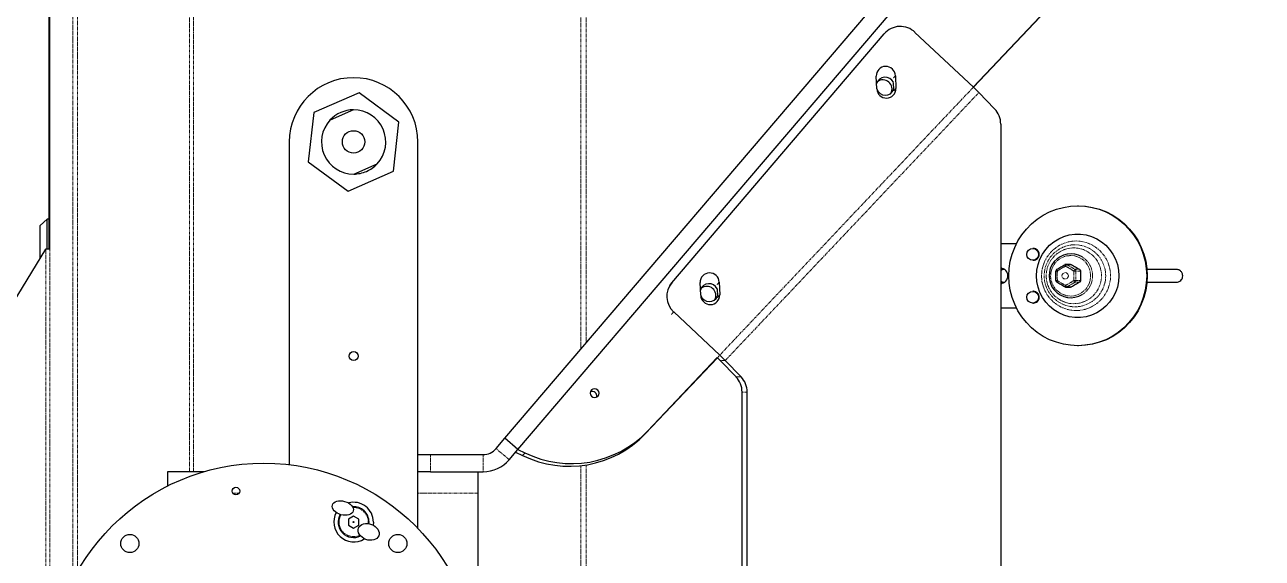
# Model space of a CAD drawing. Header units: millimetres. Extents: x -18594 to 273470, y -238787 to 48452.
# Drawn here: x 141058 to 141635, y -33115 to -32866 of the extents above; entities that cross this region are included whole.
import ezdxf

# ---------------------------------------------------------------- set-up
doc = ezdxf.new("R2010")
doc.units = ezdxf.units.MM
doc.linetypes.add('Xref AGV layout$0$PHANTOM', pattern=[2.5, 1.25, -0.25, 0.25, -0.25, 0.25, -0.25])
doc.layers.add('AM_BOR', color=4, linetype='Continuous', lineweight=25)

# ---------------------------------------------------------------- blocks, each defined once
blk = doc.blocks.new('Xref AGV layout$0$A$C343F789C')
at = {"color": 7, "linetype": 'Continuous', "lineweight": 25}
for p, q in [((3258.52, 887.56), (3258.52, 1404.2)), ((3376.8, 1279.1), (3376.8, 1012.67)), ((3379.15, 1279.1), (3379.15, 1012.67)), ((3502.17, 1231.88), (3502.17, 1059.88)), ((3530.31, 1076.34), (3530.31, 895.88)), ((3551.06, 1073.38), (3551.17, 1074.79)), ((3553.15, 1074.1), (3553.11, 1073.38)), ((3560.31, 1076.15), (3557.91, 1074.77)), ((3557.91, 1074.77), (3557.91, 1072)), ((3562.71, 1074.77), (3560.31, 1076.15)), ((3562.71, 1072), (3562.71, 1074.77)), ((3557.91, 1072), (3560.31, 1070.61)), ((3560.31, 1070.61), (3562.71, 1072)), ((3502.17, 1059.88), (3502.17, 1049.88)), ((3647.16, 1049.88), (3647.16, 1056.58)), ((3524.4, 1049.88), (3499.94, 1049.88)), ((3524.4, 1049.88), (3530.31, 1049.88)), ((3590.31, 895.88), (3590.31, 1046.59)), ((3630.17, 1049.88), (3647.16, 1049.88)), ((3483.67, 1039.46), (3098.64, 587.68)), ((3483.67, 1039.46), (3480.43, 1041.02)), ((3484.74, 1040.72), (3481.5, 1042.28)), ((3487.76, 1044.26), (3483.67, 1039.46)), ((3483.67, 1039.46), (3489.76, 1034.27)), ((3493.85, 1039.07), (3489.76, 1034.27)), ((3524.4, 1041.88), (3499.94, 1041.88)), ((3530.31, 1041.88), (3524.4, 1041.88)), ((3489.76, 1034.27), (3104.73, 582.49)), ((3424.29, 1032.18), (3390.68, 996.63)), ((3423.22, 1030.93), (3390.7, 996.54)), ((3379.64, 1005.55), (3387, 997.94)), ((3381.98, 1005.55), (3389.34, 997.94)), ((3389.57, 995.41), (3411.05, 975.21)), ((3390.63, 996.68), (3390.74, 996.58)), ((3222.62, 991.03), (3222.35, 991.03)), ((3704.02, 945.88), (3723.6, 978.13)), ((3243.57, 971.13), (3243.31, 971.13)), ((3258.52, 973.38), (3251.2, 973.38)), ((3243.31, 965.63), (3243.57, 965.63)), ((3389.82, 961.35), (3389.54, 967.27)), ((3390.79, 964.48), (3390.62, 967.92)), ((3398.45, 967.5), (3398.73, 961.58)), ((3228.11, 963.71), (3226, 963.71)), ((3232.32, 961.41), (3232.3, 961.41)), ((3232.81, 960.56), (3232.79, 960.55)), ((3411.94, 961.61), (3312.84, 845.34)), ((3412, 961.68), (3413.01, 962.9)), ((3226, 953.05), (3228.11, 953.05)), ((3232.3, 955.35), (3232.32, 955.36)), ((3232.79, 956.22), (3232.81, 956.21)), ((3243.57, 951.13), (3243.31, 951.13)), ((3706.47, 949.92), (3706.47, 934.88)), ((3243.31, 945.63), (3243.57, 945.63)), ((3258.52, 943.38), (3251.2, 943.38)), ((3701.96, 945.88), (3701.96, 762.6)), ((3701.96, 945.88), (3703.91, 945.88)), ((3702.17, 945.88), (3702.17, 762.61)), ((3702.47, 781.76), (3702.47, 945.88)), ((3703.17, 945.88), (3703.17, 931.88)), ((3704.02, 945.88), (3703.91, 945.88)), ((3702.47, 931.88), (3703.17, 931.88)), ((3703.17, 931.88), (3706.47, 934.88)), ((3222.35, 925.73), (3222.62, 925.73)), ((3562.85, 918.84), (3541.7, 909.56)), ((3581.46, 905.16), (3562.85, 918.84)), ((3541.7, 909.56), (3539.16, 886.61)), ((3560.28, 910.88), (3549.3, 906.07)), ((3578.92, 882.21), (3581.46, 905.16)), ((3539.16, 886.61), (3557.77, 872.93)), ((3560.34, 880.88), (3571.32, 885.7)), ((3268.72, 872.84), (3261.36, 880.45)), ((3557.77, 872.93), (3578.92, 882.21)), ((3308.63, 868.08), (3308.47, 871.52)), ((3271.33, 870.27), (3118.9, 709.06)), ((3271.26, 870.33), (3119.97, 710.32)), ((3298.51, 844.71), (3271.29, 870.31)), ((3307.66, 864.95), (3307.38, 870.87)), ((3316.29, 871.1), (3316.57, 865.18))]:
    blk.add_line(p, q, dxfattribs=at)
at = {"color": 8, "linetype": 'Xref AGV layout$0$PHANTOM', "lineweight": 18}
for p, q in [((3703.91, 945.88), (3703.91, 1345.88)), ((3451.83, 1046.68), (3451.83, 1245.09)), ((3454.32, 1047.01), (3454.32, 1244.76)), ((3701.96, 1139.42), (3701.96, 945.88)), ((3691.28, 762.35), (3691.28, 1100.51)), ((3689.05, 762.48), (3689.05, 1096.37)), ((3502.17, 1059.88), (3530.31, 1059.88)), ((3613.73, 1059.88), (3616.6, 1059.88)), ((3499.94, 1041.88), (3499.94, 1049.88)), ((3524.4, 1041.88), (3524.4, 1049.88)), ((3635.03, 765.49), (3635.03, 1049.88)), ((3636.82, 765.37), (3636.82, 1049.88)), ((3481.5, 1042.28), (3480.43, 1041.02)), ((3487.76, 1044.26), (3493.85, 1039.07)), ((3424.29, 1032.18), (3423.22, 1030.93)), ((3376.8, 1012.67), (3379.15, 1012.67)), ((3381.98, 1005.55), (3379.64, 1005.55)), ((3387, 997.94), (3268.72, 872.84)), ((3271.29, 870.31), (3389.57, 995.41)), ((3387, 997.94), (3389.34, 997.94)), ((3390.63, 996.68), (3389.57, 995.41)), ((3454.32, 505.38), (3454.32, 992.69)), ((3451.83, 505.38), (3451.83, 989.76)), ((3411.05, 975.21), (3412.07, 976.43)), ((3389.54, 967.27), (3390.56, 968.49)), ((3223.43, 960.55), (3221.33, 960.55)), ((3221.82, 961.41), (3223.93, 961.41)), ((3227.62, 963.58), (3225.51, 963.58)), ((3389.82, 961.35), (3390.84, 962.57)), ((3221.33, 956.22), (3223.43, 956.22)), ((3223.93, 955.35), (3221.82, 955.35)), ((3225.51, 953.19), (3227.62, 953.19)), ((3307.38, 870.87), (3308.4, 872.09)), ((3307.66, 864.95), (3308.68, 866.16))]:
    blk.add_line(p, q, dxfattribs=at)
at = {"color": 7, "linetype": 'Continuous', "lineweight": 25, "flags": 128}
for points in [[(3447.91, 1015.26), (3447.12, 1015.12), (3446.44, 1014.69), (3445.99, 1014.02), (3445.83, 1013.23), (3445.99, 1012.44), (3446.44, 1011.75), (3447.12, 1011.29), (3447.91, 1011.11), (3448.71, 1011.25), (3449.38, 1011.69), (3449.84, 1012.35), (3449.99, 1013.14), (3449.84, 1013.94), (3449.38, 1014.62), (3448.71, 1015.09), (3447.91, 1015.26)], [(3222.35, 925.73), (3218.99, 925.91), (3215.66, 926.45), (3212.41, 927.33), (3209.27, 928.56), (3206.27, 930.11), (3203.44, 931.97), (3200.82, 934.12), (3198.44, 936.54), (3196.32, 939.19), (3194.49, 942.06), (3192.96, 945.1), (3191.76, 948.29), (3190.88, 951.59), (3190.36, 954.97), (3190.18, 958.38), (3190.36, 961.8), (3190.88, 965.17), (3191.76, 968.47), (3192.96, 971.66), (3194.49, 974.71), (3196.32, 977.57), (3198.44, 980.23), (3200.82, 982.65), (3203.44, 984.8), (3206.27, 986.66), (3209.27, 988.21), (3212.41, 989.43), (3215.66, 990.32), (3218.99, 990.85), (3222.35, 991.03)], [(3254.79, 958.38), (3254.61, 954.97), (3254.09, 951.59), (3253.22, 948.29), (3252.01, 945.1), (3250.48, 942.06), (3248.65, 939.19), (3246.53, 936.54), (3244.15, 934.12), (3241.53, 931.97), (3238.71, 930.11), (3235.71, 928.56), (3232.56, 927.33), (3229.31, 926.45), (3225.99, 925.91), (3222.62, 925.73), (3219.26, 925.91), (3215.93, 926.45), (3212.68, 927.33), (3209.54, 928.56), (3206.54, 930.11), (3203.71, 931.97), (3201.1, 934.12), (3198.72, 936.54), (3196.6, 939.19), (3194.76, 942.06), (3193.24, 945.1), (3192.03, 948.29), (3191.16, 951.59), (3190.63, 954.97), (3190.45, 958.38), (3190.63, 961.8), (3191.16, 965.17), (3192.03, 968.47), (3193.24, 971.66), (3194.76, 974.71), (3196.6, 977.57), (3198.72, 980.23), (3201.1, 982.65), (3203.71, 984.8), (3206.54, 986.66), (3209.54, 988.21), (3212.68, 989.43), (3215.93, 990.32), (3219.26, 990.85), (3222.62, 991.03), (3225.99, 990.85), (3229.31, 990.32), (3232.56, 989.43), (3235.71, 988.21), (3238.71, 986.66), (3241.53, 984.8), (3244.15, 982.65), (3246.53, 980.23), (3248.65, 977.57), (3250.48, 974.71), (3252.01, 971.66), (3253.22, 968.47), (3254.09, 965.17), (3254.61, 961.8), (3254.79, 958.38)], [(3241.84, 958.38), (3241.66, 955.73), (3241.12, 953.12), (3240.24, 950.61), (3239.04, 948.25), (3237.53, 946.08), (3235.74, 944.13), (3233.7, 942.45), (3231.46, 941.07), (3229.06, 940.01), (3226.53, 939.29), (3223.93, 938.93), (3221.31, 938.93), (3218.71, 939.29), (3216.19, 940.01), (3213.78, 941.07), (3211.54, 942.45), (3209.51, 944.13), (3207.72, 946.08), (3206.21, 948.25), (3205, 950.61), (3204.12, 953.12), (3203.59, 955.73), (3203.41, 958.38), (3203.59, 961.04), (3204.12, 963.64), (3205, 966.15), (3206.21, 968.51), (3207.72, 970.69), (3209.51, 972.63), (3211.54, 974.31), (3213.78, 975.7), (3216.19, 976.76), (3218.71, 977.47), (3221.31, 977.84), (3223.93, 977.84), (3226.53, 977.47), (3229.06, 976.76), (3231.46, 975.7), (3233.7, 974.31), (3235.74, 972.63), (3237.53, 970.69), (3239.04, 968.51), (3240.24, 966.15), (3241.12, 963.64), (3241.66, 961.04), (3241.84, 958.38)], [(3221.82, 961.41), (3222.28, 961.68), (3222.75, 961.95), (3223.21, 962.23), (3223.67, 962.5), (3224.13, 962.77), (3224.59, 963.04), (3225.05, 963.31), (3225.51, 963.58)], [(3258.52, 961.79), (3258.47, 961.81), (3258.06, 961.91)], [(3225.51, 953.19), (3225.05, 953.46), (3224.59, 953.73), (3224.13, 954), (3223.67, 954.27), (3223.21, 954.54), (3222.75, 954.81), (3222.28, 955.08), (3221.82, 955.35)], [(3258.06, 954.85), (3258.47, 954.96), (3258.52, 954.98)]]:
    blk.add_lwpolyline(points, dxfattribs=at)
at = {"color": 8, "linetype": 'Xref AGV layout$0$PHANTOM', "lineweight": 18, "flags": 128}
for points in [[(3235.24, 958.38), (3235.06, 960.23), (3234.53, 962.01), (3233.67, 963.65), (3232.51, 965.08), (3231.1, 966.26), (3229.48, 967.13), (3227.73, 967.67), (3225.91, 967.86), (3224.09, 967.67), (3222.34, 967.13), (3220.73, 966.26), (3219.31, 965.08), (3218.15, 963.65), (3217.29, 962.01), (3216.76, 960.23), (3216.58, 958.38), (3216.76, 956.53), (3217.29, 954.76), (3218.15, 953.12), (3219.31, 951.68), (3220.73, 950.51), (3222.34, 949.63), (3224.09, 949.09), (3225.91, 948.91), (3227.73, 949.09), (3229.48, 949.63), (3231.1, 950.51), (3232.51, 951.68), (3233.67, 953.12), (3234.53, 954.76), (3235.06, 956.53), (3235.24, 958.38)], [(3232.09, 960.61), (3232.17, 960.77), (3232.24, 960.92), (3232.29, 961.05), (3232.33, 961.17), (3232.35, 961.27), (3232.35, 961.35), (3232.33, 961.39), (3232.32, 961.41)], [(3232.32, 955.36), (3232.33, 955.37), (3232.35, 955.42), (3232.35, 955.49), (3232.33, 955.59), (3232.29, 955.71), (3232.24, 955.85), (3232.17, 956), (3232.09, 956.15)]]:
    blk.add_lwpolyline(points, dxfattribs=at)
at = {"color": 7, "linetype": 'Continuous', "lineweight": 25}
for centre, radius in [((3602.17, 1145.88), 100), ((3539.67, 1083.38), 4.25), ((3664.67, 1083.38), 4.25), ((3560.31, 1073.38), 0.2), ((3615.17, 1058.88), 1.75), ((3560.31, 995.88), 2.1), ((3243.6, 968.39), 2.74), ((3243.6, 948.39), 2.74), ((3560.31, 895.88), 5.25)]:
    blk.add_circle(centre, radius, dxfattribs=at)
at = {"color": 8, "linetype": 'Xref AGV layout$0$PHANTOM', "lineweight": 18}
blk.add_circle((3228.47, 958.39), 1.49, dxfattribs=at)
at = {"color": 7, "linetype": 'Continuous', "lineweight": 25}
for centre, radius, start, end in [((3560.31, 1073.38), 9.25, 331.13294, 122.63595), ((3560.31, 1073.38), 7.2, 330.28676, 116.53796), ((3560.31, 1073.38), 9.25, 180, 285.02411), ((3560.31, 1073.38), 7.2, 180, 274.07072), ((3458.72, 996.93), 49.15, 63.78094, 136.23067), ((3459.78, 998.18), 49.15, 63.78094, 136.23067), ((3499.94, 1033.88), 16, 90, 139.56076), ((3499.94, 1033.88), 8, 90, 139.56076), ((3387.03, 1012.63), 10.23, 179.78872, 223.73898), ((3389.38, 1012.63), 10.23, 179.78872, 223.73898), ((3449.02, 1014.48), 2.11, 164.08369, 295.03837), ((3441.85, 1051.02), 76.32, 224.05896, 226.76534), ((3416.78, 1024.5), 38.18, 224.05983, 226.7648), ((3243.33, 968.41), 2.73, 90.39062, 180.46104), ((3393.99, 967.37), 4.46, 1.71761, 181.24806), ((3394.4, 966.34), 4.11, 88.47762, 158.14113), ((3395.63, 967.57), 4.26, 151.90329, 307.21844), ((3394.4, 966.13), 4.32, 20.98522, 88.63177), ((3404.36, 967.94), 9.88, 320.14411, 47.35102), ((3225.77, 958.38), 10.23, 239.2852, 120.95297), ((3243.33, 968.36), 2.72, 179.46683, 269.6812), ((3394.54, 966.26), 4.2, 205.68806, 343.24881), ((2887.14, 958.38), 334.2, 359.62881, 0.37119), ((3228.11, 962.71), 1, 59.95722, 90), ((3231.81, 960.55), 1, 0.6467, 59.29591), ((3258.78, 958.41), 3.58, 94.09692, 180.3746), ((3258.77, 958.36), 3.57, 179.56462, 265.96386), ((3257.38, 958.47), 2.92, 66.87404, 104.28092), ((3256.69, 958.45), 2.93, 51.2817, 83.21563), ((3394.27, 961.48), 4.46, 181.7174, 1.24827), ((3228.11, 954.05), 1, 270, 300.04278), ((3231.81, 956.22), 1, 300.70409, 359.3533), ((3257.38, 958.3), 2.92, 255.71908, 293.12596), ((3256.69, 958.31), 2.93, 276.78437, 308.7183), ((3243.33, 948.41), 2.73, 90.39074, 180.46092), ((3243.33, 948.36), 2.72, 179.46565, 269.68238), ((3560.31, 895.88), 15, 113.68476, 137.24123), ((3560.31, 895.88), 15, 90.1283, 113.68476), ((3560.31, 895.88), 15, 317.24123, 90.1283), ((3560.31, 895.88), 15, 137.24123, 270.1283), ((3560.31, 895.88), 30, 180, 0), ((3268.75, 887.52), 10.23, 179.78845, 223.73904), ((3560.31, 895.88), 15, 270.1283, 317.24123), ((3323.59, 925.93), 76.35, 224.05954, 226.7651), ((3311.84, 870.97), 4.46, 1.71752, 181.24815), ((3312.24, 869.94), 4.1, 88.47665, 158.14199), ((3313.47, 871.17), 4.26, 151.90324, 307.21851), ((3312.24, 869.73), 4.32, 20.90643, 88.62232), ((3312.38, 869.85), 4.2, 205.68698, 343.32698), ((3312.12, 865.08), 4.46, 181.71767, 1.24799), ((3305.38, 851.85), 9.91, 226.12551, 318.88676)]:
    blk.add_arc(centre, radius, start, end, dxfattribs=at)
at = {"color": 8, "linetype": 'Xref AGV layout$0$PHANTOM', "lineweight": 18}
for centre, radius, start, end in [((3560.31, 1073.38), 6.8, 0, 115.75987), ((3560.31, 1073.38), 6.8, 174.4717, 272.61328), ((3560.31, 1073.38), 6.8, 329.50017, 0), ((3223.58, 958.38), 16.26, 90.66931, 269.33069), ((3224.08, 958.38), 14.51, 90.68543, 269.31457), ((3224.57, 958.38), 13.04, 90.6662, 269.3338), ((3223.2, 958.38), 16.26, 270.66936, 89.33064), ((3223.73, 958.38), 14.51, 270.68543, 89.31457), ((3224.27, 958.38), 13.04, 270.66618, 89.33382), ((3225.96, 958.41), 10.3, 121.94602, 180.17453), ((3225.96, 958.35), 10.3, 179.82457, 238.29472), ((3224.44, 960.55), 1, 120.57771, 180.15764), ((3224.32, 954.74), 5.88, 88.48456, 98.68747), ((3221.28, 959.01), 3.58, 26.71346, 42.332), ((3228.11, 962.74), 0.974, 90.02624, 120.40303), ((3226.87, 962.23), 1.54, 23.29777, 60.72578), ((3226.52, 964.08), 2.15, 324.95443, 346.55743), ((3232.29, 958.47), 2.15, 76.05831, 95.33089), ((3224.32, 962.03), 5.88, 261.31253, 271.51544), ((3224.44, 956.21), 1, 179.84236, 239.42229), ((3221.28, 957.76), 3.58, 317.668, 333.28654), ((3226.87, 954.53), 1.54, 299.27422, 336.70223), ((3228.11, 954.03), 0.974, 239.59697, 269.97376), ((3226.52, 952.69), 2.15, 13.44257, 35.04557), ((3232.29, 958.3), 2.15, 264.66911, 283.94169)]:
    blk.add_arc(centre, radius, start, end, dxfattribs=at)
at = {"color": 7, "linetype": 'Continuous', "lineweight": 25}
for centre, major_axis, ratio in [((3553.31, 1077.95), (4.7, -1.79), 0.748748), ((3565.35, 1066.81), (4.88, -1.34), 0.637246)]:
    blk.add_ellipse(centre, major_axis=major_axis, ratio=ratio, dxfattribs=at)
for points, knots in [([(3176.7, 961.38), (3176.31, 961.34), (3175.55, 961.27), (3174.57, 960.64), (3173.96, 959.82), (3173.64, 958.87), (3173.63, 957.99), (3173.86, 957.2), (3174.22, 956.58), (3174.74, 956.04), (3175.36, 955.65), (3176.03, 955.42), (3176.48, 955.4), (3176.7, 955.38)], [0, 0, 0, 0, 0.123665, 0.24887, 0.357977, 0.442987, 0.555187, 0.625032, 0.701001, 0.779762, 0.85773, 0.931822, 1, 1, 1, 1]), ([(3190.48, 961.38), (3189.58, 961.38), (3187.6, 961.38), (3184.67, 961.38), (3181.86, 961.38), (3179.52, 961.38), (3177.79, 961.38), (3176.76, 961.38), (3176.75, 961.38), (3176.75, 961.38)], [0, 0, 0, 0, 0.142675, 0.313774, 0.474356, 0.625617, 0.769034, 0.906849, 1, 1, 1, 1]), ([(3221.33, 960.55), (3221.34, 960.66), (3221.36, 960.88), (3221.53, 961.2), (3221.72, 961.34), (3221.82, 961.41)], [0, 0, 0, 0, 0.321521, 0.643078, 1, 1, 1, 1]), ([(3225.51, 963.58), (3225.61, 963.63), (3225.77, 963.71), (3225.94, 963.7), (3226, 963.7)], [0, 0, 0, 0, 0.642717, 1, 1, 1, 1]), ([(3228.61, 963.58), (3229.23, 963.22), (3230.48, 962.5), (3231.69, 961.77), (3232.3, 961.41)], [0, 0, 0, 0, 0.500003, 1, 1, 1, 1]), ([(3176.75, 955.38), (3176.75, 955.38), (3176.76, 955.38), (3177.79, 955.38), (3179.52, 955.38), (3181.86, 955.38), (3184.67, 955.38), (3187.59, 955.38), (3189.57, 955.38), (3190.46, 955.38)], [0, 0, 0, 0, 0.093272, 0.231265, 0.374869, 0.526326, 0.687116, 0.858437, 1, 1, 1, 1]), ([(3221.82, 955.35), (3221.73, 955.42), (3221.55, 955.55), (3221.36, 955.86), (3221.34, 956.09), (3221.33, 956.22)], [0, 0, 0, 0, 0.321537, 0.643079, 1, 1, 1, 1]), ([(3226, 953.07), (3225.95, 953.06), (3225.78, 953.05), (3225.62, 953.13), (3225.51, 953.19)], [0, 0, 0, 0, 0.285757, 1, 1, 1, 1]), ([(3232.3, 955.35), (3231.69, 954.99), (3230.48, 954.27), (3229.23, 953.55), (3228.61, 953.19)], [0, 0, 0, 0, 0.499997, 1, 1, 1, 1])]:
    blk.add_open_spline(points, degree=3, knots=knots, dxfattribs=at)
at = {"color": 8, "linetype": 'Xref AGV layout$0$PHANTOM', "lineweight": 18}
for points in [[(3223.43, 956.22), (3223.44, 956.94), (3223.46, 958.38), (3223.44, 959.83), (3223.43, 960.55)], [(3224.48, 960.61), (3224.44, 959.87), (3224.38, 958.38), (3224.44, 956.9), (3224.48, 956.15)], [(3232.09, 956.15), (3232.14, 956.9), (3232.23, 958.38), (3232.14, 959.87), (3232.09, 960.61)]]:
    blk.add_open_spline(points, degree=3, dxfattribs=at)
for points in [[(3223.93, 961.41), (3224.55, 961.77), (3225.8, 962.5), (3227.01, 963.22), (3227.62, 963.58)], [(3228.28, 962.84), (3227.64, 962.51), (3226.34, 961.84), (3225.1, 961.02), (3224.48, 960.61)], [(3232.09, 960.61), (3231.48, 961.02), (3230.27, 961.84), (3228.94, 962.51), (3228.28, 962.84)], [(3227.62, 953.19), (3227.01, 953.55), (3225.8, 954.27), (3224.55, 954.99), (3223.93, 955.35)], [(3224.48, 956.15), (3225.1, 955.74), (3226.34, 954.93), (3227.64, 954.26), (3228.28, 953.92)], [(3228.28, 953.92), (3228.94, 954.26), (3230.27, 954.93), (3231.48, 955.74), (3232.09, 956.15)]]:
    blk.add_open_spline(points, degree=3, knots=[0, 0, 0, 0, 0.5, 1, 1, 1, 1], dxfattribs=at)
at = {"color": 7, "linetype": 'Continuous', "lineweight": 25}
blk.add_open_spline([(3232.79, 960.55), (3232.8, 959.83), (3232.82, 958.38), (3232.8, 956.94), (3232.79, 956.22)], degree=3, dxfattribs=at)
blk = doc.blocks.new('Xref AGV layout')
at = {"rotation": 180}
blk.add_blockref('Xref AGV layout$0$A$C343F789C', (144771.83, -32024.72), dxfattribs=at)

msp = doc.modelspace()

# ---------------------------------------------------------------- block references
at = {"layer": 'AM_BOR'}
msp.add_blockref('Xref AGV layout', (0, 0), dxfattribs=at)

doc.saveas('drawing.dxf')
